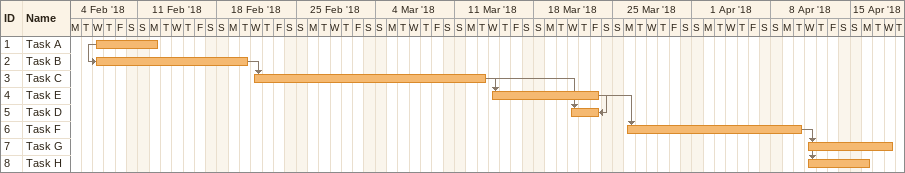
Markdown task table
| ID | Task | Start | Finish | Predecessors |
|---|---|---|---|---|
| 1 | Task A | 2018-02-07 | 2018-02-12 |  |
| 2 | Task B | 2018-02-07 | 2018-02-20 | 1SS |
| 3 | Task C | 2018-02-21 | 2018-03-13 | 2 |
| 4 | Task E | 2018-03-14 | 2018-03-23 | 3 |
| 5 | Task D | 2018-03-21 | 2018-03-23 | 3, 4FF |
| 6 | Task F | 2018-03-26 | 2018-04-10 | 4 |
| 7 | Task G | 2018-04-11 | 2018-04-18 | 6 |
| 8 | Task H | 2018-04-11 | 2018-04-16 | 6 |
